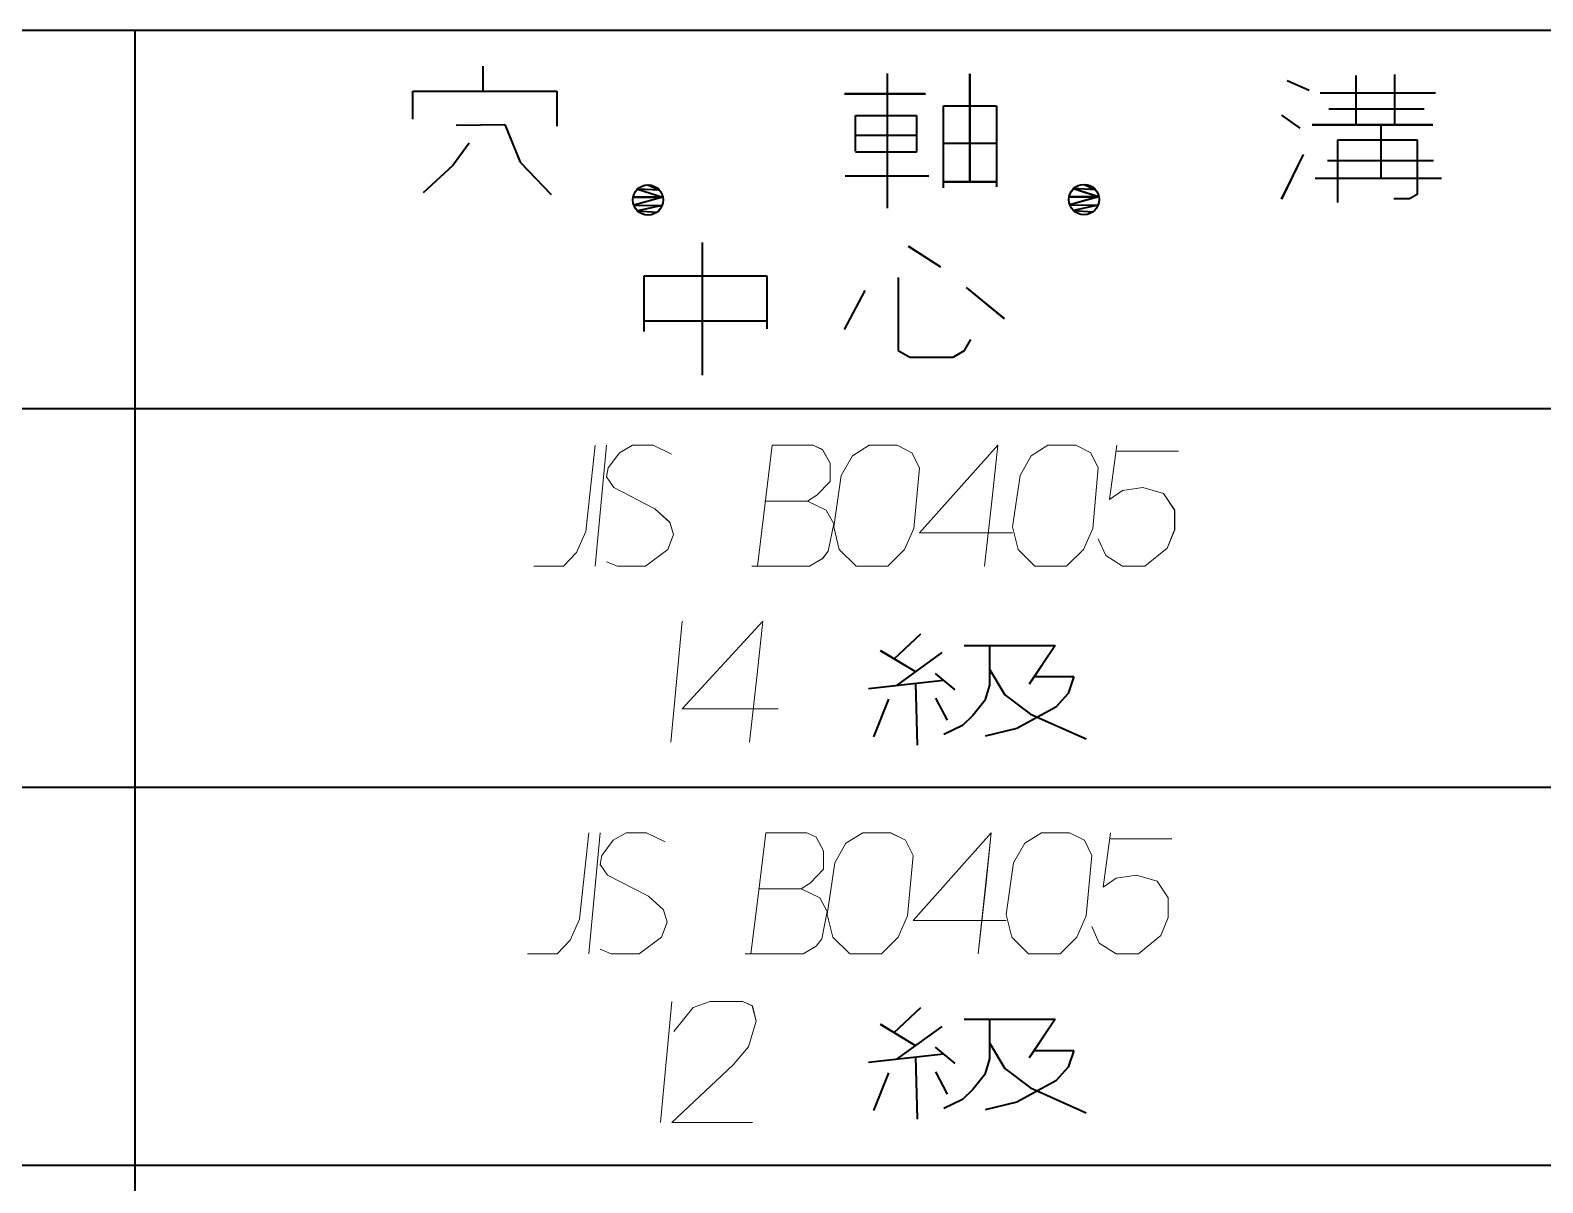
# Model space of a CAD drawing. Header units: millimetres. Extents: x 1333 to 104182, y -62616 to -5704.
# Drawn here: x 46848.56 to 46888.53, y -62541.28 to -62510.83 of the extents above; entities that cross this region are included whole.
import ezdxf

# ---------------------------------------------------------------- set-up
doc = ezdxf.new("R2010")
doc.units = ezdxf.units.MM
doc.header["$LTSCALE"] = 0.5
doc.layers.add('08', color=1, linetype='Continuous')

# ---------------------------------------------------------------- blocks, each defined once
blk = doc.blocks.new('999')
at = {"color": 7, "lineweight": 35}
for p, q in [((75114.978, -11823.12), (75475.513, -11823.12)), ((75414.978, -11823.12), (75414.978, -11898.12)), ((75114.978, -11838.12), (75474.978, -11838.12)), ((75234.978, -11853.12), (75474.978, -11853.12)), ((75474.978, -11868.12), (75294.978, -11868.12))]:
    blk.add_line(p, q, dxfattribs=at)
at = {"color": 7, "lineweight": 35, "ltscale": 0.008194}
blk.add_line((75428.771, -11824.547), (75428.771, -11825.531), dxfattribs=at)
at = {"color": 7, "lineweight": 35, "ltscale": 0.044495}
blk.add_line((75444.804, -11824.836), (75444.804, -11830.175), dxfattribs=at)
at = {"color": 7, "lineweight": 35, "ltscale": 0.035538}
blk.add_line((75448.075, -11824.847), (75448.075, -11829.111), dxfattribs=at)
at = {"color": 7, "lineweight": 35, "ltscale": 0.007961}
blk.add_line((75460.665, -11825.112), (75461.538, -11825.5), dxfattribs=at)
at = {"color": 7, "lineweight": 35, "ltscale": 0.016248}
blk.add_line((75463.384, -11824.913), (75463.384, -11826.863), dxfattribs=at)
at = {"color": 7, "lineweight": 35, "ltscale": 0.016525}
blk.add_line((75464.921, -11824.88), (75464.921, -11826.863), dxfattribs=at)
at = {"color": 7, "lineweight": 35, "ltscale": 0.047644}
blk.add_line((75425.997, -11825.531), (75431.714, -11825.531), dxfattribs=at)
at = {"color": 7, "lineweight": 35, "ltscale": 0.009323}
blk.add_line((75425.997, -11826.649), (75425.997, -11825.531), dxfattribs=at)
at = {"color": 7, "lineweight": 35, "ltscale": 0.011584}
blk.add_line((75431.714, -11825.531), (75431.714, -11826.921), dxfattribs=at)
at = {"color": 7, "lineweight": 35, "ltscale": 0.026721}
blk.add_line((75443.112, -11825.633), (75446.318, -11825.633), dxfattribs=at)
at = {"color": 7, "lineweight": 35, "ltscale": 0.038135}
blk.add_line((75461.969, -11825.6), (75466.545, -11825.6), dxfattribs=at)
at = {"color": 7, "lineweight": 35, "ltscale": 0.020081}
for p, q in [((75443.554, -11826.497), (75445.964, -11826.497)), ((75443.554, -11827.273), (75445.964, -11827.273)), ((75445.964, -11827.959), (75443.554, -11827.959))]:
    blk.add_line(p, q, dxfattribs=at)
at = {"color": 7, "lineweight": 35, "ltscale": 0.011816}
blk.add_line((75443.554, -11827.915), (75443.554, -11826.497), dxfattribs=at)
at = {"color": 7, "lineweight": 35, "ltscale": 0.012186}
blk.add_line((75445.964, -11826.497), (75445.964, -11827.959), dxfattribs=at)
at = {"color": 7, "lineweight": 35, "ltscale": 0.017505}
for p, q in [((75447.036, -11826.121), (75449.137, -11826.121)), ((75447.036, -11827.594), (75449.137, -11827.594)), ((75447.036, -11829.122), (75449.137, -11829.122))]:
    blk.add_line(p, q, dxfattribs=at)
at = {"color": 7, "lineweight": 35, "ltscale": 0.027048}
blk.add_line((75447.036, -11829.366), (75447.036, -11826.121), dxfattribs=at)
at = {"color": 7, "lineweight": 35, "ltscale": 0.026678}
blk.add_line((75449.137, -11826.121), (75449.137, -11829.322), dxfattribs=at)
at = {"color": 7, "lineweight": 35, "ltscale": 0.007469}
blk.add_line((75460.432, -11826.486), (75461.162, -11827.007), dxfattribs=at)
at = {"color": 7, "lineweight": 35, "ltscale": 0.031494}
blk.add_line((75462.312, -11826.231), (75466.091, -11826.231), dxfattribs=at)
at = {"color": 7, "lineweight": 35, "ltscale": 0.016067}
blk.add_line((75427.722, -11826.887), (75429.65, -11826.853), dxfattribs=at)
at = {"color": 7, "lineweight": 35, "ltscale": 0.01343}
blk.add_line((75429.65, -11826.853), (75430.259, -11828.345), dxfattribs=at)
at = {"color": 7, "lineweight": 35, "ltscale": 0.03988}
blk.add_line((75461.648, -11826.863), (75466.434, -11826.863), dxfattribs=at)
at = {"color": 7, "lineweight": 35, "ltscale": 0.017722}
blk.add_line((75464.379, -11826.863), (75464.379, -11828.989), dxfattribs=at)
at = {"color": 7, "lineweight": 35, "ltscale": 0.009085}
blk.add_line((75428.229, -11827.599), (75427.588, -11828.48), dxfattribs=at)
at = {"color": 7, "lineweight": 35, "ltscale": 0.02616}
blk.add_line((75462.676, -11827.461), (75465.816, -11827.461), dxfattribs=at)
at = {"color": 7, "lineweight": 35, "ltscale": 0.02077}
blk.add_line((75462.676, -11829.953), (75462.676, -11827.461), dxfattribs=at)
at = {"color": 7, "lineweight": 35, "ltscale": 0.018094}
blk.add_line((75465.816, -11827.461), (75465.816, -11829.632), dxfattribs=at)
at = {"color": 7, "lineweight": 35, "ltscale": 0.016422}
blk.add_line((75460.444, -11829.82), (75461.305, -11828.048), dxfattribs=at)
at = {"color": 7, "lineweight": 35, "ltscale": 0.034998}
blk.add_line((75462.268, -11828.28), (75466.467, -11828.28), dxfattribs=at)
at = {"color": 7, "lineweight": 35, "ltscale": 0.01339}
blk.add_line((75427.588, -11828.48), (75426.402, -11829.565), dxfattribs=at)
at = {"color": 7, "lineweight": 35, "ltscale": 0.014779}
blk.add_line((75430.259, -11828.345), (75431.478, -11829.633), dxfattribs=at)
at = {"color": 7, "lineweight": 35, "ltscale": 0.027539}
blk.add_line((75443.146, -11828.89), (75446.45, -11828.89), dxfattribs=at)
at = {"color": 7, "lineweight": 35, "ltscale": 0.008787}
blk.add_line((75434.906, -11829.414), (75435.911, -11829.733), dxfattribs=at)
at = {"color": 7, "lineweight": 35, "ltscale": 0.007298}
blk.add_line((75435.78, -11829.461), (75434.906, -11829.414), dxfattribs=at)
at = {"color": 7, "lineweight": 35, "ltscale": 0.004215}
for p, q in [((75435.322, -11829.248), (75435.78, -11829.461)), ((75452.609, -11829.23), (75453.067, -11829.444))]:
    blk.add_line(p, q, dxfattribs=at)
at = {"color": 7, "lineweight": 35, "ltscale": 0.008776}
blk.add_line((75452.194, -11829.397), (75453.197, -11829.716), dxfattribs=at)
at = {"color": 7, "lineweight": 35, "ltscale": 0.007286}
blk.add_line((75453.067, -11829.444), (75452.194, -11829.397), dxfattribs=at)
at = {"color": 7, "lineweight": 35, "ltscale": 0.041724}
blk.add_line((75461.77, -11828.989), (75466.776, -11828.989), dxfattribs=at)
at = {"color": 7, "lineweight": 35, "ltscale": 0.009827}
for p, q in [((75434.732, -11829.734), (75435.911, -11829.733)), ((75435.911, -11829.733), (75434.732, -11829.734)), ((75452.018, -11829.717), (75453.197, -11829.716)), ((75453.197, -11829.716), (75452.018, -11829.717))]:
    blk.add_line(p, q, dxfattribs=at)
at = {"color": 7, "lineweight": 35, "ltscale": 0.009973}
for p, q in [((75435.911, -11829.733), (75434.758, -11830.054)), ((75453.197, -11829.716), (75452.045, -11830.038))]:
    blk.add_line(p, q, dxfattribs=at)
at = {"color": 7, "lineweight": 35, "ltscale": 0.009339}
for p, q in [((75434.758, -11830.054), (75435.879, -11830.071)), ((75452.045, -11830.038), (75453.165, -11830.054))]:
    blk.add_line(p, q, dxfattribs=at)
at = {"color": 7, "lineweight": 35, "ltscale": 0.008292}
blk.add_line((75435.879, -11830.071), (75434.906, -11830.281), dxfattribs=at)
at = {"color": 7, "lineweight": 35, "ltscale": 0.008293}
for p, q in [((75453.165, -11830.054), (75452.192, -11830.264)), ((75446.715, -11864.41), (75447.184, -11865.288))]:
    blk.add_line(p, q, dxfattribs=at)
at = {"color": 7, "lineweight": 35, "ltscale": 0.005164}
blk.add_line((75465.517, -11829.804), (75464.897, -11829.804), dxfattribs=at)
at = {"color": 7, "lineweight": 35, "ltscale": 0.002874}
blk.add_line((75465.816, -11829.632), (75465.517, -11829.804), dxfattribs=at)
at = {"color": 7, "lineweight": 35, "ltscale": 0.006446}
for p, q in [((75434.906, -11830.281), (75435.678, -11830.33)), ((75452.192, -11830.264), (75452.964, -11830.313))]:
    blk.add_line(p, q, dxfattribs=at)
at = {"color": 7, "lineweight": 35, "ltscale": 0.043878}
blk.add_line((75437.474, -11831.529), (75437.474, -11836.794), dxfattribs=at)
at = {"color": 7, "lineweight": 35, "ltscale": 0.012576}
blk.add_line((75445.643, -11831.682), (75446.913, -11832.497), dxfattribs=at)
at = {"color": 7, "lineweight": 35, "ltscale": 0.040601}
for p, q in [((75435.165, -11832.854), (75440.037, -11832.854)), ((75435.165, -11834.637), (75440.037, -11834.637))]:
    blk.add_line(p, q, dxfattribs=at)
at = {"color": 7, "lineweight": 35, "ltscale": 0.018365}
blk.add_line((75435.165, -11835.058), (75435.165, -11832.854), dxfattribs=at)
at = {"color": 7, "lineweight": 35, "ltscale": 0.017517}
blk.add_line((75440.037, -11832.854), (75440.037, -11834.956), dxfattribs=at)
at = {"color": 7, "lineweight": 35, "ltscale": 0.02406}
blk.add_line((75445.236, -11832.922), (75445.236, -11835.809), dxfattribs=at)
at = {"color": 7, "lineweight": 35, "ltscale": 0.014554}
blk.add_line((75443.913, -11833.431), (75443.1, -11834.977), dxfattribs=at)
at = {"color": 7, "lineweight": 35, "ltscale": 0.016273}
blk.add_line((75447.93, -11833.313), (75449.439, -11834.552), dxfattribs=at)
at = {"color": 7, "lineweight": 35, "ltscale": 0.004257}
blk.add_line((75447.868, -11835.819), (75448.123, -11835.376), dxfattribs=at)
at = {"color": 7, "lineweight": 35, "ltscale": 0.004455}
blk.add_line((75445.236, -11835.809), (75445.699, -11836.076), dxfattribs=at)
at = {"color": 7, "lineweight": 35, "ltscale": 0.014355}
blk.add_line((75445.699, -11836.076), (75447.421, -11836.076), dxfattribs=at)
at = {"color": 7, "lineweight": 35, "ltscale": 0.004297}
blk.add_line((75447.421, -11836.076), (75447.868, -11835.819), dxfattribs=at)
at = {"color": 7, "lineweight": 35, "ltscale": 0.012234}
for p, q in [((75446.124, -11847.06), (75445.05, -11848.061)), ((75446.124, -11861.876), (75445.05, -11862.877))]:
    blk.add_line(p, q, dxfattribs=at)
at = {"color": 7, "lineweight": 35, "ltscale": 0.030115}
for p, q in [((75447.851, -11847.505), (75451.464, -11847.505)), ((75447.851, -11862.321), (75451.464, -11862.321))]:
    blk.add_line(p, q, dxfattribs=at)
at = {"color": 7, "lineweight": 35, "ltscale": 0.013083}
for p, q in [((75448.861, -11847.505), (75448.861, -11849.075)), ((75448.861, -11862.321), (75448.861, -11863.891))]:
    blk.add_line(p, q, dxfattribs=at)
at = {"color": 7, "lineweight": 35, "ltscale": 0.015362}
blk.add_line((75451.464, -11847.505), (75450.441, -11849.038), dxfattribs=at)
at = {"color": 7, "lineweight": 35, "ltscale": 0.013328}
blk.add_line((75444.533, -11847.702), (75445.901, -11848.531), dxfattribs=at)
at = {"color": 7, "lineweight": 35, "ltscale": 0.018495}
for p, q in [((75446.975, -11847.789), (75445.174, -11849.087)), ((75446.975, -11862.605), (75445.174, -11863.903))]:
    blk.add_line(p, q, dxfattribs=at)
at = {"color": 7, "lineweight": 35, "ltscale": 0.008474}
for p, q in [((75446.704, -11848.617), (75447.492, -11849.26)), ((75446.704, -11863.433), (75447.492, -11864.076))]:
    blk.add_line(p, q, dxfattribs=at)
at = {"color": 7, "lineweight": 35, "ltscale": 0.009837}
for p, q in [((75448.861, -11848.444), (75449.466, -11849.458)), ((75448.861, -11863.26), (75449.466, -11864.274))]:
    blk.add_line(p, q, dxfattribs=at)
at = {"color": 7, "lineweight": 35, "ltscale": 0.024924}
for p, q in [((75444.064, -11849.211), (75447.036, -11848.877)), ((75444.064, -11864.027), (75447.036, -11863.693))]:
    blk.add_line(p, q, dxfattribs=at)
at = {"color": 7, "lineweight": 35, "ltscale": 0.020496}
for p, q in [((75445.924, -11849.002), (75445.987, -11851.461)), ((75445.924, -11863.818), (75445.987, -11866.276))]:
    blk.add_line(p, q, dxfattribs=at)
at = {"color": 7, "lineweight": 35, "ltscale": 0.005376}
blk.add_line((75448.861, -11849.075), (75448.677, -11849.693), dxfattribs=at)
at = {"color": 7, "lineweight": 35, "ltscale": 0.013049}
for p, q in [((75450.638, -11848.741), (75452.204, -11848.741)), ((75450.638, -11863.557), (75452.204, -11863.557))]:
    blk.add_line(p, q, dxfattribs=at)
at = {"color": 7, "lineweight": 35, "ltscale": 0.005862}
for p, q in [((75452.204, -11848.741), (75451.982, -11849.409)), ((75452.204, -11863.557), (75451.982, -11864.224))]:
    blk.add_line(p, q, dxfattribs=at)
at = {"color": 7, "lineweight": 35, "ltscale": 0.013404}
for p, q in [((75444.852, -11849.631), (75444.26, -11851.127)), ((75444.852, -11864.447), (75444.26, -11865.943))]:
    blk.add_line(p, q, dxfattribs=at)
at = {"color": 7, "lineweight": 35, "ltscale": 0.00829}
blk.add_line((75446.715, -11849.594), (75447.184, -11850.471), dxfattribs=at)
at = {"color": 7, "lineweight": 35, "ltscale": 0.00637}
blk.add_line((75448.677, -11849.693), (75448.195, -11850.286), dxfattribs=at)
at = {"color": 7, "lineweight": 35, "ltscale": 0.010647}
blk.add_line((75449.466, -11849.458), (75450.489, -11850.224), dxfattribs=at)
at = {"color": 7, "lineweight": 35, "ltscale": 0.006121}
for p, q in [((75451.982, -11849.409), (75451.488, -11849.952)), ((75451.982, -11864.224), (75451.488, -11864.768))]:
    blk.add_line(p, q, dxfattribs=at)
at = {"color": 7, "lineweight": 35, "ltscale": 0.004731}
for p, q in [((75448.195, -11850.286), (75447.788, -11850.682)), ((75448.195, -11865.102), (75447.788, -11865.498))]:
    blk.add_line(p, q, dxfattribs=at)
at = {"color": 7, "lineweight": 35, "ltscale": 0.014628}
blk.add_line((75451.488, -11849.952), (75449.947, -11850.793), dxfattribs=at)
at = {"color": 7, "lineweight": 35, "ltscale": 0.020169}
blk.add_line((75450.489, -11850.224), (75452.698, -11851.213), dxfattribs=at)
at = {"color": 7, "lineweight": 35, "ltscale": 0.00685}
for p, q in [((75447.788, -11850.682), (75447.048, -11851.04)), ((75447.788, -11865.498), (75447.048, -11865.856))]:
    blk.add_line(p, q, dxfattribs=at)
at = {"color": 7, "lineweight": 35, "ltscale": 0.010798}
blk.add_line((75449.947, -11850.793), (75448.689, -11851.102), dxfattribs=at)
at = {"color": 7, "lineweight": 35, "ltscale": 0.013327}
blk.add_line((75444.533, -11862.519), (75445.901, -11863.347), dxfattribs=at)
at = {"color": 7, "lineweight": 35, "ltscale": 0.01536}
blk.add_line((75451.464, -11862.321), (75450.441, -11863.853), dxfattribs=at)
at = {"color": 7, "lineweight": 35, "ltscale": 0.005373}
blk.add_line((75448.861, -11863.891), (75448.677, -11864.509), dxfattribs=at)
at = {"color": 7, "lineweight": 35, "ltscale": 0.010649}
blk.add_line((75449.466, -11864.274), (75450.489, -11865.04), dxfattribs=at)
at = {"color": 7, "lineweight": 35, "ltscale": 0.006372}
blk.add_line((75448.677, -11864.509), (75448.195, -11865.102), dxfattribs=at)
at = {"color": 7, "lineweight": 35, "ltscale": 0.014629}
blk.add_line((75451.488, -11864.768), (75449.947, -11865.609), dxfattribs=at)
at = {"color": 7, "lineweight": 35, "ltscale": 0.020168}
blk.add_line((75450.489, -11865.04), (75452.698, -11866.029), dxfattribs=at)
at = {"color": 7, "lineweight": 35, "ltscale": 0.010797}
blk.add_line((75449.947, -11865.609), (75448.689, -11865.918), dxfattribs=at)
at = {"color": 7, "lineweight": 13}
for points in [[(75433.231, -11839.565), (75432.862, -11842.985), (75432.493, -11843.825), (75431.976, -11844.365), (75430.794, -11844.365)], [(75433.231, -11844.365), (75433.453, -11841.965), (75433.675, -11839.565)], [(75433.675, -11844.185), (75434.118, -11844.365), (75435.226, -11844.365), (75436.112, -11843.705), (75436.334, -11843.105), (75436.186, -11842.625), (75435.595, -11842.085), (75433.97, -11841.245), (75433.675, -11840.825), (75433.748, -11840.465), (75434.192, -11839.865), (75434.709, -11839.565), (75435.521, -11839.565), (75436.26, -11839.925)], [(75439.436, -11844.365), (75441.725, -11844.365), (75442.242, -11844.065), (75442.464, -11843.765), (75442.685, -11842.685), (75442.39, -11842.145), (75441.651, -11841.785), (75442.021, -11841.545), (75442.538, -11841.005), (75442.538, -11840.285), (75442.242, -11839.745), (75441.873, -11839.565), (75440.248, -11839.565), (75439.953, -11841.965), (75439.657, -11844.365)], [(75448.668, -11844.365), (75448.964, -11841.665), (75449.185, -11839.565), (75446.083, -11843.045), (75449.776, -11843.045)], [(75453.174, -11843.285), (75453.469, -11843.945), (75454.134, -11844.365), (75455.02, -11844.365), (75455.906, -11843.645), (75456.202, -11842.925), (75456.202, -11842.145), (75455.759, -11841.485), (75454.946, -11841.245), (75454.134, -11841.365), (75453.617, -11841.725), (75453.912, -11839.565)], [(75453.912, -11839.805), (75456.35, -11839.805)], [(75441.651, -11841.785), (75439.953, -11841.785)], [(75436.681, -11846.543), (75436.452, -11848.943), (75436.224, -11851.343)], [(75439.343, -11851.343), (75439.648, -11848.643), (75439.876, -11846.543), (75436.681, -11850.023), (75440.485, -11850.023)], [(75432.977, -11854.929), (75432.608, -11858.349), (75432.239, -11859.189), (75431.722, -11859.729), (75430.54, -11859.729)], [(75432.977, -11859.729), (75433.199, -11857.329), (75433.421, -11854.929)], [(75433.421, -11859.549), (75433.864, -11859.729), (75434.971, -11859.729), (75435.858, -11859.069), (75436.079, -11858.469), (75435.932, -11857.989), (75435.341, -11857.449), (75433.716, -11856.609), (75433.421, -11856.189), (75433.494, -11855.829), (75433.937, -11855.229), (75434.455, -11854.929), (75435.267, -11854.929), (75436.006, -11855.289)], [(75439.182, -11859.729), (75441.471, -11859.729), (75441.988, -11859.429), (75442.21, -11859.129), (75442.431, -11858.049), (75442.136, -11857.509), (75441.397, -11857.149), (75441.767, -11856.909), (75442.284, -11856.369), (75442.284, -11855.649), (75441.988, -11855.109), (75441.619, -11854.929), (75439.994, -11854.929), (75439.698, -11857.329), (75439.403, -11859.729)], [(75448.414, -11859.729), (75448.709, -11857.029), (75448.931, -11854.929), (75445.829, -11858.409), (75449.522, -11858.409)], [(75452.919, -11858.649), (75453.215, -11859.309), (75453.88, -11859.729), (75454.766, -11859.729), (75455.652, -11859.009), (75455.948, -11858.289), (75455.948, -11857.509), (75455.505, -11856.849), (75454.692, -11856.609), (75453.88, -11856.729), (75453.363, -11857.089), (75453.658, -11854.929)], [(75453.658, -11855.169), (75456.095, -11855.169)], [(75441.397, -11857.149), (75439.698, -11857.149)], [(75436.271, -11861.614), (75436.043, -11864.014), (75435.816, -11866.414)], [(75439.459, -11866.414), (75436.271, -11866.414), (75438.7, -11864.134), (75439.307, -11863.414), (75439.611, -11862.394), (75439.459, -11861.794), (75439.079, -11861.614), (75437.789, -11861.614), (75437.106, -11861.854), (75436.347, -11862.814)]]:
    blk.add_lwpolyline(points, dxfattribs=at)
for points in [[(75444.827, -11844.365), (75445.492, -11843.705), (75445.861, -11842.865), (75446.083, -11840.465), (75445.788, -11839.865), (75445.197, -11839.565), (75444.089, -11839.565), (75443.424, -11839.985), (75442.981, -11840.765), (75442.685, -11842.805), (75442.907, -11843.705), (75443.572, -11844.365)], [(75451.918, -11844.365), (75452.583, -11843.705), (75452.952, -11842.865), (75453.174, -11840.465), (75452.878, -11839.865), (75452.287, -11839.565), (75451.179, -11839.565), (75450.515, -11839.985), (75450.072, -11840.765), (75449.776, -11842.805), (75449.998, -11843.705), (75450.662, -11844.365)], [(75444.573, -11859.729), (75445.238, -11859.069), (75445.607, -11858.229), (75445.829, -11855.829), (75445.533, -11855.229), (75444.943, -11854.929), (75443.835, -11854.929), (75443.17, -11855.349), (75442.727, -11856.129), (75442.431, -11858.169), (75442.653, -11859.069), (75443.318, -11859.729)], [(75451.664, -11859.729), (75452.329, -11859.069), (75452.698, -11858.229), (75452.919, -11855.829), (75452.624, -11855.229), (75452.033, -11854.929), (75450.925, -11854.929), (75450.261, -11855.349), (75449.817, -11856.129), (75449.522, -11858.169), (75449.743, -11859.069), (75450.408, -11859.729)]]:
    blk.add_lwpolyline(points, close=True, dxfattribs=at)
at = {"color": 7, "lineweight": 35}
for centre in [(75435.322, -11829.847), (75452.609, -11829.831)]:
    blk.add_circle(centre, 0.6, dxfattribs=at)

msp = doc.modelspace()

# ---------------------------------------------------------------- linework, layer by layer
at = {"color": 7, "lineweight": 35}
for p, q in [((46651.32, -62510.825), (46891.676, -62510.825)), ((46851.32, -62510.825), (46851.32, -62560.825)), ((46651.32, -62520.825), (46891.32, -62520.825)), ((46731.32, -62530.825), (46891.32, -62530.825)), ((46891.32, -62540.825), (46771.32, -62540.825))]:
    msp.add_line(p, q, dxfattribs=at)
at = {"color": 7, "lineweight": 35, "ltscale": 0.008194}
msp.add_line((46860.515, -62511.777), (46860.515, -62512.432), dxfattribs=at)
at = {"color": 7, "lineweight": 35, "ltscale": 0.044495}
msp.add_line((46871.204, -62511.969), (46871.204, -62515.528), dxfattribs=at)
at = {"color": 7, "lineweight": 35, "ltscale": 0.035538}
msp.add_line((46873.384, -62511.976), (46873.384, -62514.819), dxfattribs=at)
at = {"color": 7, "lineweight": 35, "ltscale": 0.016248}
msp.add_line((46883.59, -62512.021), (46883.59, -62513.32), dxfattribs=at)
at = {"color": 7, "lineweight": 35, "ltscale": 0.016525}
msp.add_line((46884.615, -62511.998), (46884.615, -62513.32), dxfattribs=at)
at = {"color": 7, "lineweight": 35, "ltscale": 0.047644}
msp.add_line((46858.666, -62512.432), (46862.477, -62512.432), dxfattribs=at)
at = {"color": 7, "lineweight": 35, "ltscale": 0.009323}
msp.add_line((46858.666, -62513.178), (46858.666, -62512.432), dxfattribs=at)
at = {"color": 7, "lineweight": 35, "ltscale": 0.011584}
msp.add_line((46862.477, -62512.432), (46862.477, -62513.359), dxfattribs=at)
at = {"color": 7, "lineweight": 35, "ltscale": 0.007961}
msp.add_line((46881.778, -62512.153), (46882.36, -62512.412), dxfattribs=at)
at = {"color": 7, "lineweight": 35, "ltscale": 0.026721}
msp.add_line((46870.076, -62512.501), (46872.213, -62512.501), dxfattribs=at)
at = {"color": 7, "lineweight": 35, "ltscale": 0.017505}
for p, q in [((46872.692, -62512.826), (46874.092, -62512.826)), ((46872.692, -62513.808), (46874.092, -62513.808)), ((46872.692, -62514.827), (46874.092, -62514.827))]:
    msp.add_line(p, q, dxfattribs=at)
at = {"color": 7, "lineweight": 35, "ltscale": 0.027048}
msp.add_line((46872.692, -62514.989), (46872.692, -62512.826), dxfattribs=at)
at = {"color": 7, "lineweight": 35, "ltscale": 0.026678}
msp.add_line((46874.092, -62512.826), (46874.092, -62514.96), dxfattribs=at)
at = {"color": 7, "lineweight": 35, "ltscale": 0.038135}
msp.add_line((46882.647, -62512.478), (46885.698, -62512.478), dxfattribs=at)
at = {"color": 7, "lineweight": 35, "ltscale": 0.020081}
for p, q in [((46870.371, -62513.076), (46871.977, -62513.076)), ((46870.371, -62513.594), (46871.977, -62513.594)), ((46871.977, -62514.051), (46870.371, -62514.051))]:
    msp.add_line(p, q, dxfattribs=at)
at = {"color": 7, "lineweight": 35, "ltscale": 0.011816}
msp.add_line((46870.371, -62514.022), (46870.371, -62513.076), dxfattribs=at)
at = {"color": 7, "lineweight": 35, "ltscale": 0.012186}
msp.add_line((46871.977, -62513.076), (46871.977, -62514.051), dxfattribs=at)
at = {"color": 7, "lineweight": 35, "ltscale": 0.007469}
msp.add_line((46881.623, -62513.069), (46882.109, -62513.416), dxfattribs=at)
at = {"color": 7, "lineweight": 35, "ltscale": 0.031494}
msp.add_line((46882.875, -62512.899), (46885.395, -62512.899), dxfattribs=at)
at = {"color": 7, "lineweight": 35, "ltscale": 0.016067}
msp.add_line((46859.816, -62513.336), (46861.101, -62513.314), dxfattribs=at)
at = {"color": 7, "lineweight": 35, "ltscale": 0.01343}
msp.add_line((46861.101, -62513.314), (46861.507, -62514.308), dxfattribs=at)
at = {"color": 7, "lineweight": 35, "ltscale": 0.03988}
msp.add_line((46882.433, -62513.32), (46885.624, -62513.32), dxfattribs=at)
at = {"color": 7, "lineweight": 35, "ltscale": 0.017722}
msp.add_line((46884.253, -62513.32), (46884.253, -62514.738), dxfattribs=at)
at = {"color": 7, "lineweight": 35, "ltscale": 0.009085}
msp.add_line((46860.154, -62513.811), (46859.726, -62514.399), dxfattribs=at)
at = {"color": 7, "lineweight": 35, "ltscale": 0.02616}
msp.add_line((46883.119, -62513.719), (46885.211, -62513.719), dxfattribs=at)
at = {"color": 7, "lineweight": 35, "ltscale": 0.02077}
msp.add_line((46883.119, -62515.381), (46883.119, -62513.719), dxfattribs=at)
at = {"color": 7, "lineweight": 35, "ltscale": 0.018094}
msp.add_line((46885.211, -62513.719), (46885.211, -62515.167), dxfattribs=at)
at = {"color": 7, "lineweight": 35, "ltscale": 0.01339}
msp.add_line((46859.726, -62514.399), (46858.936, -62515.122), dxfattribs=at)
at = {"color": 7, "lineweight": 35, "ltscale": 0.014779}
msp.add_line((46861.507, -62514.308), (46862.32, -62515.167), dxfattribs=at)
at = {"color": 7, "lineweight": 35, "ltscale": 0.016422}
msp.add_line((46881.63, -62515.292), (46882.205, -62514.11), dxfattribs=at)
at = {"color": 7, "lineweight": 35, "ltscale": 0.034998}
msp.add_line((46882.846, -62514.265), (46885.646, -62514.265), dxfattribs=at)
at = {"color": 7, "lineweight": 35, "ltscale": 0.027539}
msp.add_line((46870.098, -62514.672), (46872.301, -62514.672), dxfattribs=at)
at = {"color": 7, "lineweight": 35, "ltscale": 0.041724}
msp.add_line((46882.514, -62514.738), (46885.852, -62514.738), dxfattribs=at)
at = {"color": 7, "lineweight": 35, "ltscale": 0.009827}
for p, q in [((46864.489, -62515.234), (46865.275, -62515.234)), ((46865.275, -62515.234), (46864.489, -62515.234)), ((46876.013, -62515.223), (46876.799, -62515.223)), ((46876.799, -62515.223), (46876.013, -62515.223))]:
    msp.add_line(p, q, dxfattribs=at)
at = {"color": 7, "lineweight": 35, "ltscale": 0.009973}
for p, q in [((46865.275, -62515.234), (46864.506, -62515.448)), ((46876.799, -62515.223), (46876.031, -62515.437))]:
    msp.add_line(p, q, dxfattribs=at)
at = {"color": 7, "lineweight": 35, "ltscale": 0.008787}
msp.add_line((46864.605, -62515.021), (46865.275, -62515.234), dxfattribs=at)
at = {"color": 7, "lineweight": 35, "ltscale": 0.007298}
msp.add_line((46865.188, -62515.053), (46864.605, -62515.021), dxfattribs=at)
at = {"color": 7, "lineweight": 35, "ltscale": 0.004215}
for p, q in [((46864.882, -62514.91), (46865.188, -62515.053)), ((46876.407, -62514.899), (46876.712, -62515.041))]:
    msp.add_line(p, q, dxfattribs=at)
at = {"color": 7, "lineweight": 35, "ltscale": 0.008776}
msp.add_line((46876.13, -62515.01), (46876.799, -62515.223), dxfattribs=at)
at = {"color": 7, "lineweight": 35, "ltscale": 0.007286}
msp.add_line((46876.712, -62515.041), (46876.13, -62515.01), dxfattribs=at)
at = {"color": 7, "lineweight": 35, "ltscale": 0.002874}
msp.add_line((46885.211, -62515.167), (46885.012, -62515.281), dxfattribs=at)
at = {"color": 7, "lineweight": 35, "ltscale": 0.009339}
for p, q in [((46864.506, -62515.448), (46865.253, -62515.459)), ((46876.031, -62515.437), (46876.778, -62515.448))]:
    msp.add_line(p, q, dxfattribs=at)
at = {"color": 7, "lineweight": 35, "ltscale": 0.008292}
msp.add_line((46865.253, -62515.459), (46864.605, -62515.599), dxfattribs=at)
at = {"color": 7, "lineweight": 35, "ltscale": 0.006446}
for p, q in [((46864.605, -62515.599), (46865.12, -62515.632)), ((46876.129, -62515.588), (46876.644, -62515.62))]:
    msp.add_line(p, q, dxfattribs=at)
at = {"color": 7, "lineweight": 35, "ltscale": 0.008293}
for p, q in [((46876.778, -62515.448), (46876.129, -62515.588)), ((46872.478, -62538.352), (46872.791, -62538.937))]:
    msp.add_line(p, q, dxfattribs=at)
at = {"color": 7, "lineweight": 35, "ltscale": 0.005164}
msp.add_line((46885.012, -62515.281), (46884.599, -62515.281), dxfattribs=at)
at = {"color": 7, "lineweight": 35, "ltscale": 0.043878}
msp.add_line((46866.317, -62516.431), (46866.317, -62519.941), dxfattribs=at)
at = {"color": 7, "lineweight": 35, "ltscale": 0.012576}
msp.add_line((46871.763, -62516.533), (46872.61, -62517.076), dxfattribs=at)
at = {"color": 7, "lineweight": 35, "ltscale": 0.040601}
for p, q in [((46864.778, -62517.315), (46868.026, -62517.315)), ((46864.778, -62518.503), (46868.026, -62518.503))]:
    msp.add_line(p, q, dxfattribs=at)
at = {"color": 7, "lineweight": 35, "ltscale": 0.018365}
msp.add_line((46864.778, -62518.784), (46864.778, -62517.315), dxfattribs=at)
at = {"color": 7, "lineweight": 35, "ltscale": 0.017517}
msp.add_line((46868.026, -62517.315), (46868.026, -62518.716), dxfattribs=at)
at = {"color": 7, "lineweight": 35, "ltscale": 0.02406}
msp.add_line((46871.492, -62517.36), (46871.492, -62519.284), dxfattribs=at)
at = {"color": 7, "lineweight": 35, "ltscale": 0.016273}
msp.add_line((46873.288, -62517.62), (46874.293, -62518.447), dxfattribs=at)
at = {"color": 7, "lineweight": 35, "ltscale": 0.014554}
msp.add_line((46870.61, -62517.699), (46870.068, -62518.73), dxfattribs=at)
at = {"color": 7, "lineweight": 35, "ltscale": 0.004257}
msp.add_line((46873.247, -62519.291), (46873.417, -62518.996), dxfattribs=at)
at = {"color": 7, "lineweight": 35, "ltscale": 0.004455}
msp.add_line((46871.492, -62519.284), (46871.8, -62519.463), dxfattribs=at)
at = {"color": 7, "lineweight": 35, "ltscale": 0.014355}
msp.add_line((46871.8, -62519.463), (46872.949, -62519.463), dxfattribs=at)
at = {"color": 7, "lineweight": 35, "ltscale": 0.004297}
msp.add_line((46872.949, -62519.463), (46873.247, -62519.291), dxfattribs=at)
at = {"color": 7, "lineweight": 35, "ltscale": 0.012234}
for p, q in [((46872.083, -62526.785), (46871.368, -62527.452)), ((46872.083, -62536.662), (46871.368, -62537.33))]:
    msp.add_line(p, q, dxfattribs=at)
at = {"color": 7, "lineweight": 35, "ltscale": 0.013328}
msp.add_line((46871.023, -62527.213), (46871.935, -62527.766), dxfattribs=at)
at = {"color": 7, "lineweight": 35, "ltscale": 0.030115}
for p, q in [((46873.235, -62527.082), (46875.644, -62527.082)), ((46873.235, -62536.959), (46875.644, -62536.959))]:
    msp.add_line(p, q, dxfattribs=at)
at = {"color": 7, "lineweight": 35, "ltscale": 0.013083}
for p, q in [((46873.909, -62527.082), (46873.909, -62528.128)), ((46873.909, -62536.959), (46873.909, -62538.006))]:
    msp.add_line(p, q, dxfattribs=at)
at = {"color": 7, "lineweight": 35, "ltscale": 0.015362}
msp.add_line((46875.644, -62527.082), (46874.961, -62528.104), dxfattribs=at)
at = {"color": 7, "lineweight": 35, "ltscale": 0.018495}
for p, q in [((46872.651, -62527.271), (46871.451, -62528.137)), ((46872.651, -62537.149), (46871.451, -62538.014))]:
    msp.add_line(p, q, dxfattribs=at)
at = {"color": 7, "lineweight": 35, "ltscale": 0.024924}
for p, q in [((46870.71, -62528.219), (46872.692, -62527.996)), ((46870.71, -62538.096), (46872.692, -62537.874))]:
    msp.add_line(p, q, dxfattribs=at)
at = {"color": 7, "lineweight": 35, "ltscale": 0.008474}
for p, q in [((46872.47, -62527.823), (46872.996, -62528.252)), ((46872.47, -62537.701), (46872.996, -62538.129))]:
    msp.add_line(p, q, dxfattribs=at)
at = {"color": 7, "lineweight": 35, "ltscale": 0.009837}
for p, q in [((46873.909, -62527.708), (46874.312, -62528.384)), ((46873.909, -62537.585), (46874.312, -62538.261))]:
    msp.add_line(p, q, dxfattribs=at)
at = {"color": 7, "lineweight": 35, "ltscale": 0.013049}
for p, q in [((46875.093, -62527.906), (46876.137, -62527.906)), ((46875.093, -62537.783), (46876.137, -62537.783))]:
    msp.add_line(p, q, dxfattribs=at)
at = {"color": 7, "lineweight": 35, "ltscale": 0.005862}
for p, q in [((46876.137, -62527.906), (46875.989, -62528.351)), ((46876.137, -62537.783), (46875.989, -62538.228))]:
    msp.add_line(p, q, dxfattribs=at)
at = {"color": 7, "lineweight": 35, "ltscale": 0.020496}
for p, q in [((46871.951, -62528.08), (46871.993, -62529.719)), ((46871.951, -62537.957), (46871.993, -62539.596))]:
    msp.add_line(p, q, dxfattribs=at)
at = {"color": 7, "lineweight": 35, "ltscale": 0.005376}
msp.add_line((46873.909, -62528.128), (46873.786, -62528.54), dxfattribs=at)
at = {"color": 7, "lineweight": 35, "ltscale": 0.010647}
msp.add_line((46874.312, -62528.384), (46874.994, -62528.895), dxfattribs=at)
at = {"color": 7, "lineweight": 35, "ltscale": 0.006121}
for p, q in [((46875.989, -62528.351), (46875.66, -62528.713)), ((46875.989, -62538.228), (46875.66, -62538.591))]:
    msp.add_line(p, q, dxfattribs=at)
at = {"color": 7, "lineweight": 35, "ltscale": 0.013404}
for p, q in [((46871.236, -62528.499), (46870.841, -62529.496)), ((46871.236, -62538.377), (46870.841, -62539.374))]:
    msp.add_line(p, q, dxfattribs=at)
at = {"color": 7, "lineweight": 35, "ltscale": 0.00829}
msp.add_line((46872.478, -62528.474), (46872.791, -62529.059), dxfattribs=at)
at = {"color": 7, "lineweight": 35, "ltscale": 0.00637}
msp.add_line((46873.786, -62528.54), (46873.464, -62528.936), dxfattribs=at)
at = {"color": 7, "lineweight": 35, "ltscale": 0.014628}
msp.add_line((46875.66, -62528.713), (46874.632, -62529.274), dxfattribs=at)
at = {"color": 7, "lineweight": 35, "ltscale": 0.00685}
for p, q in [((46873.193, -62529.2), (46872.7, -62529.439)), ((46873.193, -62539.077), (46872.7, -62539.316))]:
    msp.add_line(p, q, dxfattribs=at)
at = {"color": 7, "lineweight": 35, "ltscale": 0.004731}
for p, q in [((46873.464, -62528.936), (46873.193, -62529.2)), ((46873.464, -62538.813), (46873.193, -62539.077))]:
    msp.add_line(p, q, dxfattribs=at)
at = {"color": 7, "lineweight": 35, "ltscale": 0.020169}
msp.add_line((46874.994, -62528.895), (46876.466, -62529.554), dxfattribs=at)
at = {"color": 7, "lineweight": 35, "ltscale": 0.010798}
msp.add_line((46874.632, -62529.274), (46873.793, -62529.48), dxfattribs=at)
at = {"color": 7, "lineweight": 35, "ltscale": 0.013327}
msp.add_line((46871.023, -62537.091), (46871.935, -62537.643), dxfattribs=at)
at = {"color": 7, "lineweight": 35, "ltscale": 0.01536}
msp.add_line((46875.644, -62536.959), (46874.961, -62537.981), dxfattribs=at)
at = {"color": 7, "lineweight": 35, "ltscale": 0.005373}
msp.add_line((46873.909, -62538.006), (46873.786, -62538.418), dxfattribs=at)
at = {"color": 7, "lineweight": 35, "ltscale": 0.006372}
msp.add_line((46873.786, -62538.418), (46873.464, -62538.813), dxfattribs=at)
at = {"color": 7, "lineweight": 35, "ltscale": 0.010649}
msp.add_line((46874.312, -62538.261), (46874.994, -62538.772), dxfattribs=at)
at = {"color": 7, "lineweight": 35, "ltscale": 0.014629}
msp.add_line((46875.66, -62538.591), (46874.632, -62539.151), dxfattribs=at)
at = {"color": 7, "lineweight": 35, "ltscale": 0.020168}
msp.add_line((46874.994, -62538.772), (46876.466, -62539.431), dxfattribs=at)
at = {"color": 7, "lineweight": 35, "ltscale": 0.010797}
msp.add_line((46874.632, -62539.151), (46873.793, -62539.357), dxfattribs=at)
at = {"color": 7, "lineweight": 13}
for points in [[(46863.489, -62521.789), (46863.242, -62524.069), (46862.996, -62524.629), (46862.652, -62524.989), (46861.864, -62524.989)], [(46863.489, -62524.989), (46863.636, -62523.389), (46863.784, -62521.789)], [(46863.784, -62524.869), (46864.08, -62524.989), (46864.818, -62524.989), (46865.409, -62524.549), (46865.557, -62524.149), (46865.458, -62523.829), (46865.064, -62523.469), (46863.981, -62522.909), (46863.784, -62522.629), (46863.833, -62522.389), (46864.129, -62521.989), (46864.474, -62521.789), (46865.015, -62521.789), (46865.508, -62522.029)], [(46867.625, -62524.989), (46869.151, -62524.989), (46869.496, -62524.789), (46869.644, -62524.589), (46869.791, -62523.869), (46869.594, -62523.509), (46869.102, -62523.269), (46869.348, -62523.109), (46869.693, -62522.749), (46869.693, -62522.269), (46869.496, -62521.909), (46869.25, -62521.789), (46868.167, -62521.789), (46867.969, -62523.389), (46867.773, -62524.989)], [(46873.78, -62524.989), (46873.977, -62523.189), (46874.125, -62521.789), (46872.056, -62524.109), (46874.518, -62524.109)], [(46876.783, -62524.269), (46876.98, -62524.709), (46877.424, -62524.989), (46878.015, -62524.989), (46878.605, -62524.509), (46878.802, -62524.029), (46878.802, -62523.509), (46878.507, -62523.069), (46877.965, -62522.909), (46877.424, -62522.989), (46877.079, -62523.229), (46877.276, -62521.789)], [(46877.276, -62521.949), (46878.901, -62521.949)], [(46869.102, -62523.269), (46867.969, -62523.269)], [(46865.788, -62526.441), (46865.636, -62528.041), (46865.484, -62529.641)], [(46867.563, -62529.641), (46867.766, -62527.841), (46867.918, -62526.441), (46865.788, -62528.761), (46868.324, -62528.761)], [(46863.319, -62532.031), (46863.073, -62534.311), (46862.827, -62534.871), (46862.482, -62535.231), (46861.694, -62535.231)], [(46863.319, -62535.231), (46863.467, -62533.631), (46863.615, -62532.031)], [(46863.615, -62535.111), (46863.91, -62535.231), (46864.649, -62535.231), (46865.24, -62534.791), (46865.387, -62534.391), (46865.289, -62534.071), (46864.895, -62533.711), (46863.812, -62533.151), (46863.615, -62532.871), (46863.664, -62532.631), (46863.959, -62532.231), (46864.304, -62532.031), (46864.846, -62532.031), (46865.338, -62532.271)], [(46867.455, -62535.231), (46868.982, -62535.231), (46869.327, -62535.031), (46869.474, -62534.831), (46869.622, -62534.111), (46869.425, -62533.751), (46868.933, -62533.511), (46869.179, -62533.351), (46869.523, -62532.991), (46869.523, -62532.511), (46869.327, -62532.151), (46869.08, -62532.031), (46867.997, -62532.031), (46867.8, -62533.631), (46867.603, -62535.231)], [(46873.61, -62535.231), (46873.807, -62533.431), (46873.955, -62532.031), (46871.887, -62534.351), (46874.349, -62534.351)], [(46876.614, -62534.511), (46876.811, -62534.951), (46877.254, -62535.231), (46877.845, -62535.231), (46878.436, -62534.751), (46878.633, -62534.271), (46878.633, -62533.751), (46878.337, -62533.311), (46877.796, -62533.151), (46877.254, -62533.231), (46876.91, -62533.471), (46877.106, -62532.031)], [(46877.106, -62532.191), (46878.731, -62532.191)], [(46868.933, -62533.511), (46867.8, -62533.511)], [(46865.515, -62536.488), (46865.363, -62538.088), (46865.211, -62539.688)], [(46867.64, -62539.688), (46865.515, -62539.688), (46867.134, -62538.168), (46867.539, -62537.688), (46867.741, -62537.008), (46867.64, -62536.608), (46867.387, -62536.488), (46866.527, -62536.488), (46866.072, -62536.648), (46865.566, -62537.288)]]:
    msp.add_lwpolyline(points, dxfattribs=at)
for points in [[(46871.219, -62524.989), (46871.662, -62524.549), (46871.909, -62523.989), (46872.056, -62522.389), (46871.859, -62521.989), (46871.466, -62521.789), (46870.727, -62521.789), (46870.284, -62522.069), (46869.988, -62522.589), (46869.791, -62523.949), (46869.939, -62524.549), (46870.382, -62524.989)], [(46875.946, -62524.989), (46876.39, -62524.549), (46876.636, -62523.989), (46876.783, -62522.389), (46876.587, -62521.989), (46876.193, -62521.789), (46875.454, -62521.789), (46875.011, -62522.069), (46874.715, -62522.589), (46874.518, -62523.949), (46874.666, -62524.549), (46875.109, -62524.989)], [(46871.05, -62535.231), (46871.493, -62534.791), (46871.739, -62534.231), (46871.887, -62532.631), (46871.69, -62532.231), (46871.296, -62532.031), (46870.557, -62532.031), (46870.114, -62532.311), (46869.819, -62532.831), (46869.622, -62534.191), (46869.77, -62534.791), (46870.213, -62535.231)], [(46875.777, -62535.231), (46876.22, -62534.791), (46876.466, -62534.231), (46876.614, -62532.631), (46876.417, -62532.231), (46876.023, -62532.031), (46875.285, -62532.031), (46874.841, -62532.311), (46874.546, -62532.831), (46874.349, -62534.191), (46874.497, -62534.791), (46874.94, -62535.231)]]:
    msp.add_lwpolyline(points, close=True, dxfattribs=at)
at = {"color": 7, "lineweight": 35}
for centre in [(46864.882, -62515.31), (46876.407, -62515.299)]:
    msp.add_circle(centre, 0.4, dxfattribs=at)

# ---------------------------------------------------------------- block references
at = {"layer": '08', "color": 55, "xscale": 0.6666666666860692, "yscale": 0.6666666666642413, "zscale": 0.6666666666666666}
msp.add_blockref('999', (-3425.332, -54628.745), dxfattribs=at)

doc.saveas('drawing.dxf')
